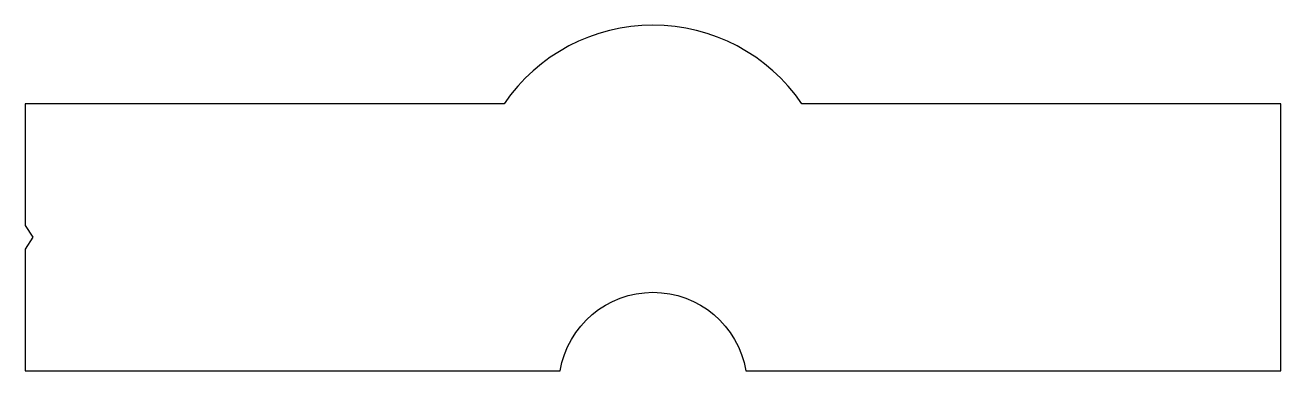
# Model space of a CAD drawing. Extents: x 360.3 to 440.3, y -56.6 to -34.6.
import ezdxf

# ---------------------------------------------------------------- set-up
doc = ezdxf.new("R2010")
doc.units = 0
doc.layers.add('ANA', color=220, linetype='CONTINUOUS')

msp = doc.modelspace()

# ---------------------------------------------------------------- linework, layer by layer
at = {"layer": 'ANA', "color": 0, "linetype": 'BYBLOCK'}
msp.add_lwpolyline([(360.803, -48.106), (360.303, -48.856), (360.303, -56.606), (394.387, -56.606, -0.845154), (406.219, -56.606), (440.303, -56.606), (440.303, -39.606), (409.79, -39.606, 0.527046), (390.816, -39.606), (360.303, -39.606), (360.303, -47.356)], format="xyb", close=True, dxfattribs=at)

doc.saveas('drawing.dxf')
